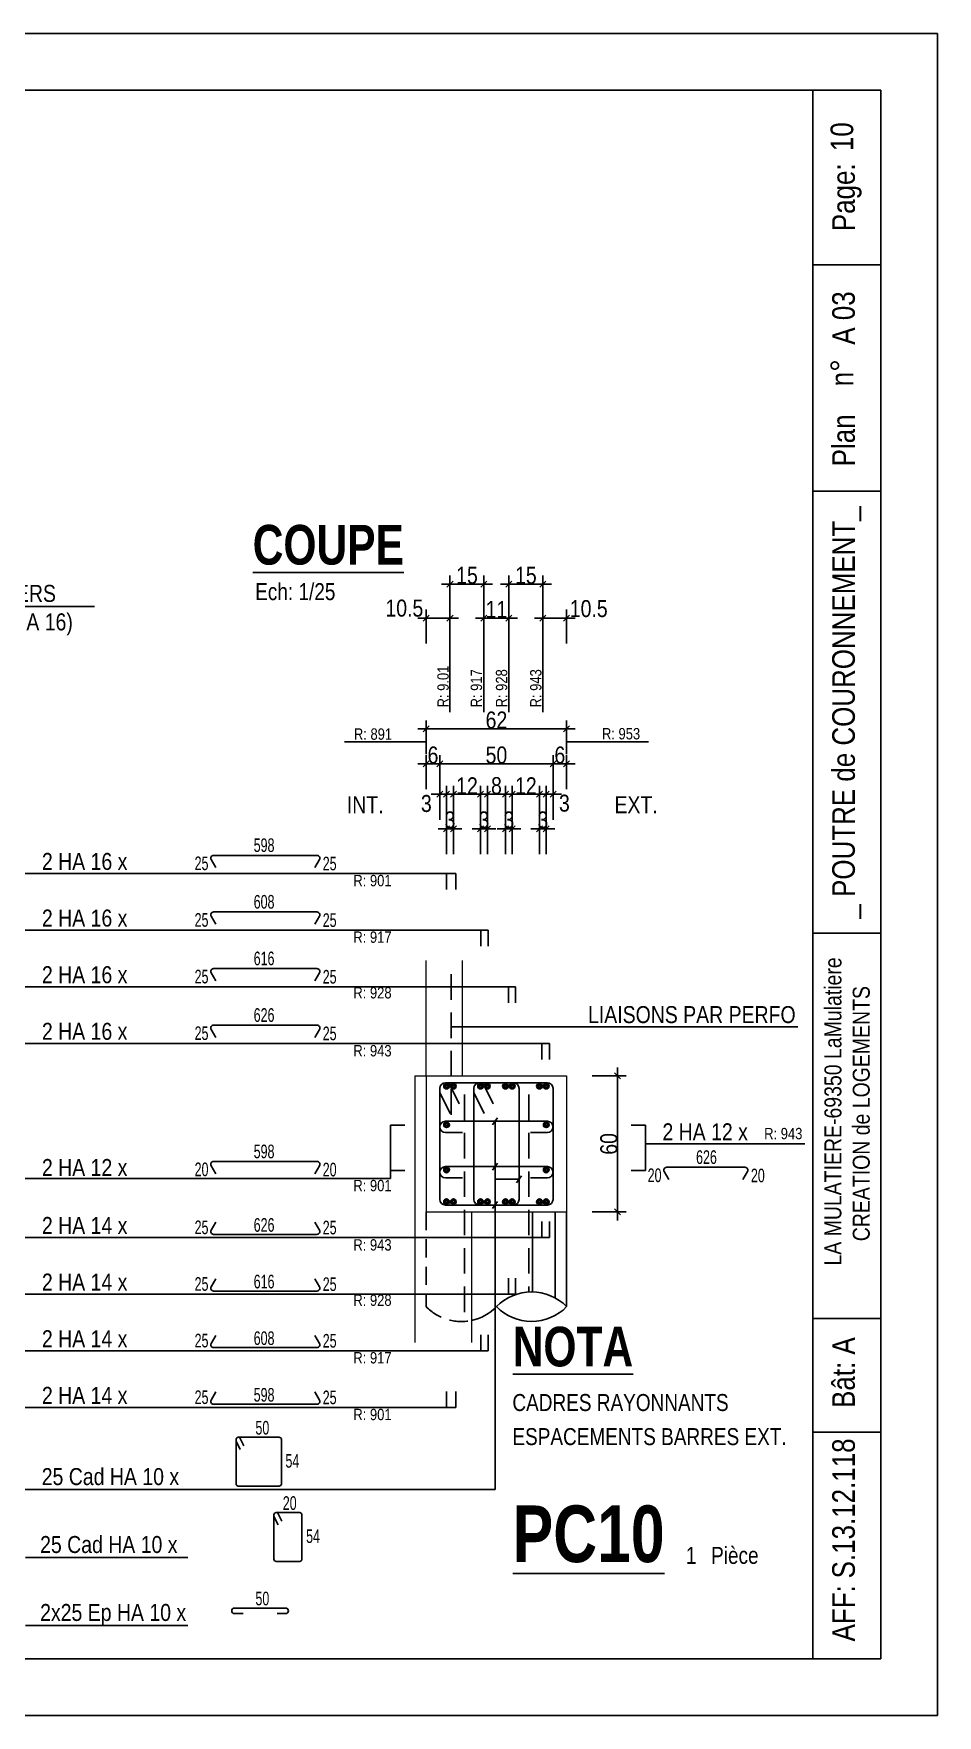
# Model space of a CAD drawing. Header units: centimetres. Extents: x 20328 to 51171, y -21855 to -16644.
# Drawn here: x 45509 to 46307, y -18525 to -17040 of the extents above; entities that cross this region are included whole.
import ezdxf
from ezdxf.enums import TextEntityAlignment as Align

# ---------------------------------------------------------------- set-up
doc = ezdxf.new("R2010")
doc.units = ezdxf.units.CM
doc.header["$LTSCALE"] = 25.4
doc.header["$PDMODE"] = 1
doc.header["$PDSIZE"] = -2
doc.linetypes.add('CACHEX2', pattern=[19.05, 12.7, -6.35])
for name, color, linetype in [('01_cote_gen', 4, 'Continuous'), ('01_fenetres', 171, 'Continuous'), ('01_linteaux', 2, 'Continuous'), ('01_murs_sup', 2, 'CACHEX2'), ('01_poch_murs', 253, 'Continuous'), ('01_texte', 230, 'Continuous'), ('AA_COTES', 2, 'Continuous')]:
    doc.layers.add(name, color=color, linetype=linetype)
doc.layers.add('01_murs_coup', color=5, linetype='Continuous', lineweight=60)
doc.styles.add('impact', font='impact.ttf')
doc.styles.add('MATTE_TXT', font='arial.ttf')
doc.styles.add('STYLE2', font='ARIALN.TTF')
doc.dimstyles.new('JB25', dxfattribs={"dimscale": 0.1, "dimtxt": 150, "dimasz": 15, "dimexe": 0.1, "dimexo": 0.1, "dimgap": 0.09, "dimtad": 1, "dimdec": 1, "dimlfac": 0.5, "dimdsep": 46, "dimtxsty": 'STYLE2', "dimblk1": 'BOND_G', "dimblk2": 'BOND_D', "dimsah": 1, "dimcen": 1.5, "dimdle": 0.01, "dimse1": 1, "dimse2": 1, "dimclrd": 4, "dimclre": 2, "dimclrt": 6, "dimazin": 2, "dimtfac": 2.333333, "dimtdec": 1, "dimtix": 1, "dimtmove": 2, "dimatfit": 3, "dimldrblk": 'BOND_G', "dimfxl": 1, "dimtolj": 1, "dimtzin": 0, "dimarcsym": 0})

# ---------------------------------------------------------------- blocks, each defined once
blk = doc.blocks.new('BOND_G')
at = {"layer": 'AA_COTES', "color": 0}
for p, q in [((0, -5), (0, 15)), ((5, 0), (-5, 0)), ((1.77, 1.77), (-1.77, -1.77))]:
    blk.add_line(p, q, dxfattribs=at)
blk = doc.blocks.new('BOND_D')
at = {"layer": 'AA_COTES', "color": 0}
for p, q in [((5, 0), (-5, 0)), ((-1.77, -1.77), (1.77, 1.77)), ((0, 5), (0, -15))]:
    blk.add_line(p, q, dxfattribs=at)
blk = doc.blocks.new('*D201')
at = {"layer": '01_cote_gen', "color": 4, "lineweight": -2, "ltscale": 3, "transparency": 16777216}
blk.add_line((46024.2, -17962.3), (46024.2, -18079.3), dxfattribs=at)
at = {"layer": 'Defpoints', "color": 0, "ltscale": 3, "transparency": 16777216}
for p in [(45919.2, -17960.8), (45919.2, -18080.8), (46024.2, -18080.8)]:
    blk.add_point(p, dxfattribs=at)
at = {"layer": '01_cote_gen', "color": 4, "lineweight": -2, "ltscale": 3, "transparency": 16777216, "xscale": 1.5, "yscale": 1.5, "zscale": 1.5}
for name, p, rotation in [('BOND_G', (46024.2, -17960.8), 90), ('BOND_D', (46024.2, -18080.8), 270)]:
    blk.add_blockref(name, p, dxfattribs=dict(at, rotation=rotation))
at = {"layer": '01_cote_gen', "color": 6, "ltscale": 3, "transparency": 16777216, "insert": (46016.6, -18020.8), "char_height": 15, "attachment_point": 5, "rotation": 90, "style": 'STYLE2'}
blk.add_mtext('\\A1;60', dxfattribs=at)
blk = doc.blocks.new('*D202')
at = {"layer": '01_cote_gen', "color": 4, "lineweight": -2, "ltscale": 3, "transparency": 16777216}
blk.add_line((45856.8, -17654.3), (45977.8, -17654.3), dxfattribs=at)
at = {"layer": 'Defpoints', "color": 0, "ltscale": 3, "transparency": 16777216}
for p in [(45979.3, -17654.3), (45855.3, -17666.7), (45979.3, -17666.7)]:
    blk.add_point(p, dxfattribs=at)
at = {"layer": '01_cote_gen', "color": 4, "lineweight": -2, "ltscale": 3, "transparency": 16777216, "xscale": 1.5, "yscale": 1.5, "zscale": 1.5, "rotation": 180}
blk.add_blockref('BOND_G', (45855.3, -17654.3), dxfattribs=at)
at = {"layer": '01_cote_gen', "color": 4, "lineweight": -2, "ltscale": 3, "transparency": 16777216, "xscale": 1.5, "yscale": 1.5, "zscale": 1.5}
blk.add_blockref('BOND_D', (45979.3, -17654.3), dxfattribs=at)
at = {"layer": '01_cote_gen', "color": 6, "ltscale": 3, "transparency": 16777216, "insert": (45917.3, -17646.6), "char_height": 15, "attachment_point": 5, "style": 'STYLE2'}
blk.add_mtext('\\A1;62', dxfattribs=at)
blk = doc.blocks.new('*D203')
at = {"layer": '01_cote_gen', "color": 4, "lineweight": -2, "ltscale": 3, "transparency": 16777216}
blk.add_line((45868.8, -17685.1), (45965.8, -17685.1), dxfattribs=at)
at = {"layer": 'Defpoints', "color": 0, "ltscale": 3, "transparency": 16777216}
for p in [(45967.3, -17685.1), (45867.3, -17733), (45967.3, -17733)]:
    blk.add_point(p, dxfattribs=at)
at = {"layer": '01_cote_gen', "color": 4, "lineweight": -2, "ltscale": 3, "transparency": 16777216, "xscale": 1.5, "yscale": 1.5, "zscale": 1.5, "rotation": 180}
blk.add_blockref('BOND_G', (45867.3, -17685.1), dxfattribs=at)
at = {"layer": '01_cote_gen', "color": 4, "lineweight": -2, "ltscale": 3, "transparency": 16777216, "xscale": 1.5, "yscale": 1.5, "zscale": 1.5}
blk.add_blockref('BOND_D', (45967.3, -17685.1), dxfattribs=at)
at = {"layer": '01_cote_gen', "color": 6, "ltscale": 3, "transparency": 16777216, "insert": (45917.3, -17677.5), "char_height": 15, "attachment_point": 5, "style": 'STYLE2'}
blk.add_mtext('\\A1;50', dxfattribs=at)
blk = doc.blocks.new('*D204')
at = {"layer": '01_cote_gen', "color": 4, "lineweight": -2, "ltscale": 3, "transparency": 16777216}
blk.add_line((45868.8, -17712.1), (45871.8, -17712.1), dxfattribs=at)
at = {"layer": 'Defpoints', "color": 0, "ltscale": 3, "transparency": 16777216}
for p in [(45873.3, -17712.1), (45873.3, -17739.7), (45867.3, -17754.8)]:
    blk.add_point(p, dxfattribs=at)
at = {"layer": '01_cote_gen', "color": 4, "lineweight": -2, "ltscale": 3, "transparency": 16777216, "xscale": 1.5, "yscale": 1.5, "zscale": 1.5, "rotation": 180}
blk.add_blockref('BOND_G', (45867.3, -17712.1), dxfattribs=at)
at = {"layer": '01_cote_gen', "color": 4, "lineweight": -2, "ltscale": 3, "transparency": 16777216, "xscale": 1.5, "yscale": 1.5, "zscale": 1.5}
blk.add_blockref('BOND_D', (45873.3, -17712.1), dxfattribs=at)
at = {"layer": '01_cote_gen', "color": 6, "ltscale": 3, "transparency": 16777216, "insert": (45855.4, -17720.3), "char_height": 15, "attachment_point": 5, "style": 'STYLE2'}
blk.add_mtext('\\A1;3', dxfattribs=at)
blk = doc.blocks.new('*D205')
at = {"layer": '01_cote_gen', "color": 4, "lineweight": -2, "ltscale": 3, "transparency": 16777216}
for p, q in [((45871.8, -17742.5), (45870.3, -17742.5)), ((45879.3, -17742.5), (45873.3, -17742.5)), ((45880.8, -17742.5), (45882.3, -17742.5))]:
    blk.add_line(p, q, dxfattribs=at)
at = {"layer": 'Defpoints', "color": 0, "ltscale": 3, "transparency": 16777216}
for p in [(45873.3, -17739.7), (45873.3, -17742.5), (45879.3, -17739.7)]:
    blk.add_point(p, dxfattribs=at)
at = {"layer": '01_cote_gen', "color": 4, "lineweight": -2, "ltscale": 3, "transparency": 16777216, "xscale": 1.5, "yscale": 1.5, "zscale": 1.5}
blk.add_blockref('BOND_D', (45873.3, -17742.5), dxfattribs=at)
at = {"layer": '01_cote_gen', "color": 4, "lineweight": -2, "ltscale": 3, "transparency": 16777216, "xscale": 1.5, "yscale": 1.5, "zscale": 1.5, "rotation": 180}
blk.add_blockref('BOND_G', (45879.3, -17742.5), dxfattribs=at)
at = {"layer": '01_cote_gen', "color": 6, "ltscale": 3, "transparency": 16777216, "insert": (45876.3, -17734.8), "char_height": 15, "attachment_point": 5, "style": 'STYLE2'}
blk.add_mtext('\\A1;3', dxfattribs=at)
blk = doc.blocks.new('*D206')
at = {"layer": '01_cote_gen', "color": 4, "lineweight": -2, "ltscale": 3, "transparency": 16777216}
blk.add_line((45880.8, -17712.1), (45901.8, -17712.1), dxfattribs=at)
at = {"layer": 'Defpoints', "color": 0, "ltscale": 3, "transparency": 16777216}
for p in [(45903.3, -17712.1), (45879.3, -17739.7), (45903.3, -17739.7)]:
    blk.add_point(p, dxfattribs=at)
at = {"layer": '01_cote_gen', "color": 4, "lineweight": -2, "ltscale": 3, "transparency": 16777216, "xscale": 1.5, "yscale": 1.5, "zscale": 1.5, "rotation": 180}
blk.add_blockref('BOND_G', (45879.3, -17712.1), dxfattribs=at)
at = {"layer": '01_cote_gen', "color": 4, "lineweight": -2, "ltscale": 3, "transparency": 16777216, "xscale": 1.5, "yscale": 1.5, "zscale": 1.5}
blk.add_blockref('BOND_D', (45903.3, -17712.1), dxfattribs=at)
at = {"layer": '01_cote_gen', "color": 6, "ltscale": 3, "transparency": 16777216, "insert": (45891.3, -17704.6), "char_height": 15, "attachment_point": 5, "style": 'STYLE2'}
blk.add_mtext('\\A1;12', dxfattribs=at)
blk = doc.blocks.new('*D207')
at = {"layer": '01_cote_gen', "color": 4, "lineweight": -2, "ltscale": 3, "transparency": 16777216}
for p, q in [((45901.8, -17742.5), (45900.3, -17742.5)), ((45909.3, -17742.5), (45903.3, -17742.5)), ((45910.8, -17742.5), (45912.3, -17742.5))]:
    blk.add_line(p, q, dxfattribs=at)
at = {"layer": 'Defpoints', "color": 0, "ltscale": 3, "transparency": 16777216}
for p in [(45903.3, -17739.7), (45903.3, -17742.5), (45909.3, -17739.7)]:
    blk.add_point(p, dxfattribs=at)
at = {"layer": '01_cote_gen', "color": 4, "lineweight": -2, "ltscale": 3, "transparency": 16777216, "xscale": 1.5, "yscale": 1.5, "zscale": 1.5}
blk.add_blockref('BOND_D', (45903.3, -17742.5), dxfattribs=at)
at = {"layer": '01_cote_gen', "color": 4, "lineweight": -2, "ltscale": 3, "transparency": 16777216, "xscale": 1.5, "yscale": 1.5, "zscale": 1.5, "rotation": 180}
blk.add_blockref('BOND_G', (45909.3, -17742.5), dxfattribs=at)
at = {"layer": '01_cote_gen', "color": 6, "ltscale": 3, "transparency": 16777216, "insert": (45906.3, -17734.8), "char_height": 15, "attachment_point": 5, "style": 'STYLE2'}
blk.add_mtext('\\A1;3', dxfattribs=at)
blk = doc.blocks.new('*D208')
at = {"layer": '01_cote_gen', "color": 4, "lineweight": -2, "ltscale": 3, "transparency": 16777216}
for p, q in [((45923.8, -17742.5), (45922.3, -17742.5)), ((45931.3, -17742.5), (45925.3, -17742.5)), ((45932.8, -17742.5), (45934.3, -17742.5))]:
    blk.add_line(p, q, dxfattribs=at)
at = {"layer": 'Defpoints', "color": 0, "ltscale": 3, "transparency": 16777216}
for p in [(45925.3, -17739.7), (45925.3, -17742.5), (45931.3, -17739.7)]:
    blk.add_point(p, dxfattribs=at)
at = {"layer": '01_cote_gen', "color": 4, "lineweight": -2, "ltscale": 3, "transparency": 16777216, "xscale": 1.5, "yscale": 1.5, "zscale": 1.5}
blk.add_blockref('BOND_D', (45925.3, -17742.5), dxfattribs=at)
at = {"layer": '01_cote_gen', "color": 4, "lineweight": -2, "ltscale": 3, "transparency": 16777216, "xscale": 1.5, "yscale": 1.5, "zscale": 1.5, "rotation": 180}
blk.add_blockref('BOND_G', (45931.3, -17742.5), dxfattribs=at)
at = {"layer": '01_cote_gen', "color": 6, "ltscale": 3, "transparency": 16777216, "insert": (45928.3, -17734.8), "char_height": 15, "attachment_point": 5, "style": 'STYLE2'}
blk.add_mtext('\\A1;3', dxfattribs=at)
blk = doc.blocks.new('*D209')
at = {"layer": '01_cote_gen', "color": 4, "lineweight": -2, "ltscale": 3, "transparency": 16777216}
for p, q in [((45953.8, -17742.5), (45952.3, -17742.5)), ((45961.3, -17742.5), (45955.3, -17742.5)), ((45962.8, -17742.5), (45964.3, -17742.5))]:
    blk.add_line(p, q, dxfattribs=at)
at = {"layer": 'Defpoints', "color": 0, "ltscale": 3, "transparency": 16777216}
for p in [(45955.3, -17739.7), (45955.3, -17742.5), (45961.3, -17739.7)]:
    blk.add_point(p, dxfattribs=at)
at = {"layer": '01_cote_gen', "color": 4, "lineweight": -2, "ltscale": 3, "transparency": 16777216, "xscale": 1.5, "yscale": 1.5, "zscale": 1.5}
blk.add_blockref('BOND_D', (45955.3, -17742.5), dxfattribs=at)
at = {"layer": '01_cote_gen', "color": 4, "lineweight": -2, "ltscale": 3, "transparency": 16777216, "xscale": 1.5, "yscale": 1.5, "zscale": 1.5, "rotation": 180}
blk.add_blockref('BOND_G', (45961.3, -17742.5), dxfattribs=at)
at = {"layer": '01_cote_gen', "color": 6, "ltscale": 3, "transparency": 16777216, "insert": (45958.3, -17734.8), "char_height": 15, "attachment_point": 5, "style": 'STYLE2'}
blk.add_mtext('\\A1;3', dxfattribs=at)
blk = doc.blocks.new('*D210')
at = {"layer": '01_cote_gen', "color": 4, "lineweight": -2, "ltscale": 3, "transparency": 16777216}
blk.add_line((45910.8, -17712.1), (45923.8, -17712.1), dxfattribs=at)
at = {"layer": 'Defpoints', "color": 0, "ltscale": 3, "transparency": 16777216}
for p in [(45925.3, -17712.1), (45909.3, -17748.3), (45925.3, -17748.3)]:
    blk.add_point(p, dxfattribs=at)
at = {"layer": '01_cote_gen', "color": 4, "lineweight": -2, "ltscale": 3, "transparency": 16777216, "xscale": 1.5, "yscale": 1.5, "zscale": 1.5, "rotation": 180}
blk.add_blockref('BOND_G', (45909.3, -17712.1), dxfattribs=at)
at = {"layer": '01_cote_gen', "color": 4, "lineweight": -2, "ltscale": 3, "transparency": 16777216, "xscale": 1.5, "yscale": 1.5, "zscale": 1.5}
blk.add_blockref('BOND_D', (45925.3, -17712.1), dxfattribs=at)
at = {"layer": '01_cote_gen', "color": 6, "ltscale": 3, "transparency": 16777216, "insert": (45917.3, -17704.5), "char_height": 15, "attachment_point": 5, "style": 'STYLE2'}
blk.add_mtext('\\A1;8', dxfattribs=at)
blk = doc.blocks.new('*D211')
at = {"layer": '01_cote_gen', "color": 4, "lineweight": -2, "ltscale": 3, "transparency": 16777216}
blk.add_line((45932.8, -17712.1), (45953.8, -17712.1), dxfattribs=at)
at = {"layer": 'Defpoints', "color": 0, "ltscale": 3, "transparency": 16777216}
for p in [(45955.3, -17712.1), (45931.3, -17747.4), (45955.3, -17747.4)]:
    blk.add_point(p, dxfattribs=at)
at = {"layer": '01_cote_gen', "color": 4, "lineweight": -2, "ltscale": 3, "transparency": 16777216, "xscale": 1.5, "yscale": 1.5, "zscale": 1.5, "rotation": 180}
blk.add_blockref('BOND_G', (45931.3, -17712.1), dxfattribs=at)
at = {"layer": '01_cote_gen', "color": 4, "lineweight": -2, "ltscale": 3, "transparency": 16777216, "xscale": 1.5, "yscale": 1.5, "zscale": 1.5}
blk.add_blockref('BOND_D', (45955.3, -17712.1), dxfattribs=at)
at = {"layer": '01_cote_gen', "color": 6, "ltscale": 3, "transparency": 16777216, "insert": (45943.3, -17704.6), "char_height": 15, "attachment_point": 5, "style": 'STYLE2'}
blk.add_mtext('\\A1;12', dxfattribs=at)
blk = doc.blocks.new('*D212')
at = {"layer": '01_cote_gen', "color": 4, "lineweight": -2, "ltscale": 3, "transparency": 16777216}
blk.add_line((45962.8, -17712.1), (45965.8, -17712.1), dxfattribs=at)
at = {"layer": 'Defpoints', "color": 0, "ltscale": 3, "transparency": 16777216}
for p in [(45967.3, -17707.6), (45967.3, -17712.1), (45961.3, -17750)]:
    blk.add_point(p, dxfattribs=at)
at = {"layer": '01_cote_gen', "color": 4, "lineweight": -2, "ltscale": 3, "transparency": 16777216, "xscale": 1.5, "yscale": 1.5, "zscale": 1.5, "rotation": 180}
blk.add_blockref('BOND_G', (45961.3, -17712.1), dxfattribs=at)
at = {"layer": '01_cote_gen', "color": 4, "lineweight": -2, "ltscale": 3, "transparency": 16777216, "xscale": 1.5, "yscale": 1.5, "zscale": 1.5}
blk.add_blockref('BOND_D', (45967.3, -17712.1), dxfattribs=at)
at = {"layer": '01_cote_gen', "color": 6, "ltscale": 3, "transparency": 16777216, "insert": (45977.3, -17720), "char_height": 15, "attachment_point": 5, "style": 'STYLE2'}
blk.add_mtext('\\A1;3', dxfattribs=at)
blk = doc.blocks.new('*D213')
at = {"layer": '01_cote_gen', "color": 4, "lineweight": -2, "ltscale": 3, "transparency": 16777216}
blk.add_line((45968.8, -17685.1), (45977.8, -17685.1), dxfattribs=at)
at = {"layer": 'Defpoints', "color": 0, "ltscale": 3, "transparency": 16777216}
for p in [(45979.3, -17676.8), (45979.3, -17685.1), (45967.3, -17692.6)]:
    blk.add_point(p, dxfattribs=at)
at = {"layer": '01_cote_gen', "color": 4, "lineweight": -2, "ltscale": 3, "transparency": 16777216, "xscale": 1.5, "yscale": 1.5, "zscale": 1.5, "rotation": 180}
blk.add_blockref('BOND_G', (45967.3, -17685.1), dxfattribs=at)
at = {"layer": '01_cote_gen', "color": 4, "lineweight": -2, "ltscale": 3, "transparency": 16777216, "xscale": 1.5, "yscale": 1.5, "zscale": 1.5}
blk.add_blockref('BOND_D', (45979.3, -17685.1), dxfattribs=at)
at = {"layer": '01_cote_gen', "color": 6, "ltscale": 3, "transparency": 16777216, "insert": (45973.3, -17677.5), "char_height": 15, "attachment_point": 5, "style": 'STYLE2'}
blk.add_mtext('\\A1;6', dxfattribs=at)
blk = doc.blocks.new('*D214')
at = {"layer": '01_cote_gen', "color": 4, "lineweight": -2, "ltscale": 3, "transparency": 16777216}
blk.add_line((45856.8, -17685.1), (45865.8, -17685.1), dxfattribs=at)
at = {"layer": 'Defpoints', "color": 0, "ltscale": 3, "transparency": 16777216}
for p in [(45855.3, -17676.8), (45867.3, -17685.1), (45867.3, -17692.6)]:
    blk.add_point(p, dxfattribs=at)
at = {"layer": '01_cote_gen', "color": 4, "lineweight": -2, "ltscale": 3, "transparency": 16777216, "xscale": 1.5, "yscale": 1.5, "zscale": 1.5, "rotation": 180}
blk.add_blockref('BOND_G', (45855.3, -17685.1), dxfattribs=at)
at = {"layer": '01_cote_gen', "color": 4, "lineweight": -2, "ltscale": 3, "transparency": 16777216, "xscale": 1.5, "yscale": 1.5, "zscale": 1.5}
blk.add_blockref('BOND_D', (45867.3, -17685.1), dxfattribs=at)
at = {"layer": '01_cote_gen', "color": 6, "ltscale": 3, "transparency": 16777216, "insert": (45861.3, -17677.5), "char_height": 15, "attachment_point": 5, "style": 'STYLE2'}
blk.add_mtext('\\A1;6', dxfattribs=at)
blk = doc.blocks.new('*D215')
at = {"layer": '01_cote_gen', "color": 4, "lineweight": -2, "ltscale": 3, "transparency": 16777216}
blk.add_line((45856.8, -17556.5), (45874.8, -17556.5), dxfattribs=at)
at = {"layer": 'Defpoints', "color": 0, "ltscale": 3, "transparency": 16777216}
for p in [(45876.3, -17556.5), (45876.3, -17577), (45855.3, -17646.8)]:
    blk.add_point(p, dxfattribs=at)
at = {"layer": '01_cote_gen', "color": 4, "lineweight": -2, "ltscale": 3, "transparency": 16777216, "xscale": 1.5, "yscale": 1.5, "zscale": 1.5, "rotation": 180}
blk.add_blockref('BOND_G', (45855.3, -17556.5), dxfattribs=at)
at = {"layer": '01_cote_gen', "color": 4, "lineweight": -2, "ltscale": 3, "transparency": 16777216, "xscale": 1.5, "yscale": 1.5, "zscale": 1.5}
blk.add_blockref('BOND_D', (45876.3, -17556.5), dxfattribs=at)
at = {"layer": '01_cote_gen', "color": 6, "ltscale": 3, "transparency": 16777216, "insert": (45836, -17547.8), "char_height": 15, "attachment_point": 5, "style": 'STYLE2'}
blk.add_mtext('\\A1;10.5', dxfattribs=at)
blk = doc.blocks.new('*D216')
at = {"layer": '01_cote_gen', "color": 4, "lineweight": -2, "ltscale": 3, "transparency": 16777216}
blk.add_line((45877.8, -17526.5), (45904.8, -17526.5), dxfattribs=at)
at = {"layer": 'Defpoints', "color": 0, "ltscale": 3, "transparency": 16777216}
for p in [(45906.3, -17526.5), (45876.3, -17586.5), (45906.3, -17586.5)]:
    blk.add_point(p, dxfattribs=at)
at = {"layer": '01_cote_gen', "color": 4, "lineweight": -2, "ltscale": 3, "transparency": 16777216, "xscale": 1.5, "yscale": 1.5, "zscale": 1.5, "rotation": 180}
blk.add_blockref('BOND_G', (45876.3, -17526.5), dxfattribs=at)
at = {"layer": '01_cote_gen', "color": 4, "lineweight": -2, "ltscale": 3, "transparency": 16777216, "xscale": 1.5, "yscale": 1.5, "zscale": 1.5}
blk.add_blockref('BOND_D', (45906.3, -17526.5), dxfattribs=at)
at = {"layer": '01_cote_gen', "color": 6, "ltscale": 3, "transparency": 16777216, "insert": (45891.3, -17518.8), "char_height": 15, "attachment_point": 5, "style": 'STYLE2'}
blk.add_mtext('\\A1;15', dxfattribs=at)
blk = doc.blocks.new('*D217')
at = {"layer": '01_cote_gen', "color": 4, "lineweight": -2, "ltscale": 3, "transparency": 16777216}
blk.add_line((45907.8, -17556.5), (45926.8, -17556.5), dxfattribs=at)
at = {"layer": 'Defpoints', "color": 0, "ltscale": 3, "transparency": 16777216}
for p in [(45928.3, -17556.5), (45906.3, -17577), (45928.3, -17577)]:
    blk.add_point(p, dxfattribs=at)
at = {"layer": '01_cote_gen', "color": 4, "lineweight": -2, "ltscale": 3, "transparency": 16777216, "xscale": 1.5, "yscale": 1.5, "zscale": 1.5, "rotation": 180}
blk.add_blockref('BOND_G', (45906.3, -17556.5), dxfattribs=at)
at = {"layer": '01_cote_gen', "color": 4, "lineweight": -2, "ltscale": 3, "transparency": 16777216, "xscale": 1.5, "yscale": 1.5, "zscale": 1.5}
blk.add_blockref('BOND_D', (45928.3, -17556.5), dxfattribs=at)
at = {"layer": '01_cote_gen', "color": 6, "ltscale": 3, "transparency": 16777216, "insert": (45917.3, -17548.9), "char_height": 15, "attachment_point": 5, "style": 'STYLE2'}
blk.add_mtext('\\A1;11', dxfattribs=at)
blk = doc.blocks.new('*D218')
at = {"layer": '01_cote_gen', "color": 4, "lineweight": -2, "ltscale": 3, "transparency": 16777216}
blk.add_line((45929.8, -17526.5), (45956.8, -17526.5), dxfattribs=at)
at = {"layer": 'Defpoints', "color": 0, "ltscale": 3, "transparency": 16777216}
for p in [(45958.3, -17526.5), (45928.3, -17579.6), (45958.3, -17586.5)]:
    blk.add_point(p, dxfattribs=at)
at = {"layer": '01_cote_gen', "color": 4, "lineweight": -2, "ltscale": 3, "transparency": 16777216, "xscale": 1.5, "yscale": 1.5, "zscale": 1.5, "rotation": 180}
blk.add_blockref('BOND_G', (45928.3, -17526.5), dxfattribs=at)
at = {"layer": '01_cote_gen', "color": 4, "lineweight": -2, "ltscale": 3, "transparency": 16777216, "xscale": 1.5, "yscale": 1.5, "zscale": 1.5}
blk.add_blockref('BOND_D', (45958.3, -17526.5), dxfattribs=at)
at = {"layer": '01_cote_gen', "color": 6, "ltscale": 3, "transparency": 16777216, "insert": (45943.3, -17518.8), "char_height": 15, "attachment_point": 5, "style": 'STYLE2'}
blk.add_mtext('\\A1;15', dxfattribs=at)
blk = doc.blocks.new('*D219')
at = {"layer": '01_cote_gen', "color": 4, "lineweight": -2, "ltscale": 3, "transparency": 16777216}
blk.add_line((45959.8, -17556.5), (45977.8, -17556.5), dxfattribs=at)
at = {"layer": 'Defpoints', "color": 0, "ltscale": 3, "transparency": 16777216}
for p in [(45958.3, -17539.5), (45979.3, -17556.5), (45979.3, -17646.8)]:
    blk.add_point(p, dxfattribs=at)
at = {"layer": '01_cote_gen', "color": 4, "lineweight": -2, "ltscale": 3, "transparency": 16777216, "xscale": 1.5, "yscale": 1.5, "zscale": 1.5, "rotation": 180}
blk.add_blockref('BOND_G', (45958.3, -17556.5), dxfattribs=at)
at = {"layer": '01_cote_gen', "color": 4, "lineweight": -2, "ltscale": 3, "transparency": 16777216, "xscale": 1.5, "yscale": 1.5, "zscale": 1.5}
blk.add_blockref('BOND_D', (45979.3, -17556.5), dxfattribs=at)
at = {"layer": '01_cote_gen', "color": 6, "ltscale": 3, "transparency": 16777216, "insert": (45998.8, -17548.2), "char_height": 15, "attachment_point": 5, "style": 'STYLE2'}
blk.add_mtext('\\A1;10.5', dxfattribs=at)

msp = doc.modelspace()

# ---------------------------------------------------------------- linework, layer by layer
at = {"layer": '01_fenetres', "ltscale": 30}
for p, q in [((44256.6, -17090.41), (46256.6, -17090.41)), ((46196.6, -17090.41), (46196.6, -18475.41)), ((46256.6, -17090.41), (46256.6, -18475.41)), ((46256.6, -17090.41), (46256.6, -18475.41)), ((46256.6, -17244.54), (46196.6, -17244.54)), ((46256.6, -17444.54), (46196.6, -17444.54)), ((46196.6, -17834.74), (46256.6, -17834.74)), ((46196.6, -18174.91), (46256.6, -18174.91)), ((46196.6, -18275.41), (46256.6, -18275.41)), ((44256.6, -18475.41), (46256.6, -18475.41))]:
    msp.add_line(p, q, dxfattribs=at)
at = {"layer": '01_linteaux'}
for p, q in [((45665.4, -17769.75), (45669.49, -17776.83)), ((45667.57, -17766), (45758.84, -17766)), ((45761, -17769.75), (45756.92, -17776.83)), ((45665.4, -17819.75), (45669.49, -17826.83)), ((45667.57, -17816), (45758.84, -17816)), ((45761, -17819.75), (45756.92, -17826.83)), ((45665.4, -17869.75), (45669.49, -17876.83)), ((45667.57, -17866), (45758.84, -17866)), ((45761, -17869.75), (45756.92, -17876.83)), ((45665.4, -17919.75), (45669.49, -17926.83)), ((45667.57, -17916), (45758.84, -17916)), ((45761, -17919.75), (45756.92, -17926.83)), ((45872.28, -17966.82), (45962.28, -17966.82)), ((45875.2, -17966.82), (45884.29, -17985.49)), ((45905.2, -17966.82), (45914.29, -17985.49)), ((45867.28, -17971.82), (45867.28, -18069.82)), ((45867.28, -17975.36), (45876.37, -17994.03)), ((45897.28, -17971.82), (45897.28, -18069.82)), ((45897.28, -17975.36), (45906.37, -17994.03)), ((45937.28, -17971.82), (45937.28, -18069.82)), ((45967.28, -17971.82), (45967.28, -18069.82)), ((45962.28, -18000.82), (45872.28, -18000.82)), ((45887.28, -18010.82), (45872.28, -18010.82)), ((45962.28, -18010.82), (45947.28, -18010.82)), ((45665.4, -18040.02), (45669.49, -18047.09)), ((45667.57, -18036.27), (45758.84, -18036.27)), ((45761, -18040.02), (45756.92, -18047.09)), ((45962.28, -18040.82), (45872.28, -18040.82)), ((46067.57, -18041.47), (46136.89, -18041.47)), ((45887.28, -18050.82), (45872.28, -18050.82)), ((45962.28, -18050.82), (45947.28, -18050.82)), ((46065.4, -18045.22), (46069.49, -18052.29)), ((46139.06, -18045.22), (46134.97, -18052.29)), ((45872.28, -18074.82), (45962.28, -18074.82)), ((45979.28, -18164.52), (45979.28, -18080.82)), ((45665.4, -18096.94), (45669.49, -18089.86)), ((45667.57, -18100.69), (45758.84, -18100.69)), ((45761, -18096.94), (45756.92, -18089.86)), ((45665.4, -18146.94), (45669.49, -18139.86)), ((45761, -18146.94), (45756.92, -18139.86)), ((45667.57, -18150.69), (45758.84, -18150.69)), ((45665.4, -18196.94), (45669.49, -18189.86)), ((45761, -18196.94), (45756.92, -18189.86)), ((45667.57, -18200.69), (45758.84, -18200.69)), ((45665.4, -18246.94), (45669.49, -18239.86)), ((45761, -18246.94), (45756.92, -18239.86)), ((45667.57, -18250.69), (45758.84, -18250.69)), ((45689.39, -18279.81), (45725.39, -18279.81)), ((45690.56, -18279.81), (45694.19, -18287.27)), ((45687.39, -18281.81), (45687.39, -18321.01)), ((45687.39, -18283.22), (45691.03, -18290.69)), ((45727.39, -18281.81), (45727.39, -18321.01)), ((45689.39, -18323.01), (45725.39, -18323.01)), ((45720.88, -18348.32), (45720.88, -18387.52)), ((45720.88, -18349.74), (45724.51, -18357.2)), ((45722.88, -18346.32), (45743.62, -18346.32)), ((45724.04, -18346.32), (45727.68, -18353.79)), ((45745.62, -18348.32), (45745.62, -18387.52)), ((45722.88, -18389.52), (45743.62, -18389.52)), ((45731.09, -18430.61), (45686.09, -18430.61)), ((45693.59, -18435.61), (45686.09, -18435.61)), ((45731.09, -18435.61), (45723.59, -18435.61))]:
    msp.add_line(p, q, dxfattribs=at)
at = {"layer": '01_linteaux', "const_width": 3}
for points in [[(45872.03, -17969.82, 1), (45874.53, -17969.82, 1)], [(45878.03, -17969.82, 1), (45880.53, -17969.82, 1)], [(45902.03, -17969.82, 1), (45904.53, -17969.82, 1)], [(45908.03, -17969.82, 1), (45910.53, -17969.82, 1)], [(45924.03, -17969.82, 1), (45926.53, -17969.82, 1)], [(45930.03, -17969.82, 1), (45932.53, -17969.82, 1)], [(45954.03, -17969.82, 1), (45956.53, -17969.82, 1)], [(45960.03, -17969.82, 1), (45962.53, -17969.82, 1)], [(45872.03, -18003.82, 1), (45874.53, -18003.82, 1)], [(45960.03, -18003.82, 1), (45962.53, -18003.82, 1)], [(45872.03, -18043.82, 1), (45874.53, -18043.82, 1)], [(45960.03, -18043.82, 1), (45962.53, -18043.82, 1)], [(45872.03, -18071.82, -1), (45874.53, -18071.82, -1)], [(45878.03, -18071.82, -1), (45880.53, -18071.82, -1)], [(45902.03, -18071.82, -1), (45904.53, -18071.82, -1)], [(45908.03, -18071.82, -1), (45910.53, -18071.82, -1)], [(45924.03, -18071.82, -1), (45926.53, -18071.82, -1)], [(45930.03, -18071.82, -1), (45932.53, -18071.82, -1)], [(45954.03, -18071.82, -1), (45956.53, -18071.82, -1)], [(45960.03, -18071.82, -1), (45962.53, -18071.82, -1)]]:
    msp.add_lwpolyline(points, format="xyb", close=True, dxfattribs=at)
at = {"layer": '01_linteaux'}
for centre in [(45873.28, -17969.82), (45879.28, -17969.82), (45903.28, -17969.82), (45909.28, -17969.82), (45925.28, -17969.82), (45931.28, -17969.82), (45955.28, -17969.82), (45961.28, -17969.82), (45873.28, -18003.82), (45961.28, -18003.82), (45873.28, -18043.82), (45961.28, -18043.82), (45873.28, -18071.82), (45879.28, -18071.82), (45903.28, -18071.82), (45909.28, -18071.82), (45925.28, -18071.82), (45931.28, -18071.82), (45955.28, -18071.82), (45961.28, -18071.82)]:
    msp.add_circle(centre, 2.5, dxfattribs=at)
for centre, radius, start, end in [((45667.57, -17768.5), 2.5, 90, 210), ((45758.84, -17768.5), 2.5, 330, 90), ((45667.57, -17818.5), 2.5, 90, 210), ((45758.84, -17818.5), 2.5, 330, 90), ((45667.57, -17868.5), 2.5, 90, 210), ((45758.84, -17868.5), 2.5, 330, 90), ((45667.57, -17918.5), 2.5, 90, 210), ((45758.84, -17918.5), 2.5, 330, 90), ((45872.28, -17971.82), 5, 90, 180), ((45902.28, -17971.82), 5, 90, 180), ((45932.28, -17971.82), 5, 0, 90), ((45962.28, -17971.82), 5, 0, 90), ((45872.28, -18005.82), 5, 90, 270), ((45962.28, -18005.82), 5, 270, 90), ((45667.57, -18038.77), 2.5, 90, 210), ((45758.84, -18038.77), 2.5, 330, 90), ((45872.28, -18045.82), 5, 90, 270), ((45962.28, -18045.82), 5, 270, 90), ((46067.57, -18043.97), 2.5, 90, 210), ((46136.89, -18043.97), 2.5, 330, 90), ((45872.28, -18069.82), 5, 180, 270), ((45902.28, -18069.82), 5, 180, 270), ((45932.28, -18069.82), 5, 270, 0), ((45962.28, -18069.82), 5, 270, 0), ((45667.57, -18098.19), 2.5, 150, 270), ((45758.84, -18098.19), 2.5, 270, 30), ((45667.57, -18148.19), 2.5, 150, 270), ((45758.84, -18148.19), 2.5, 270, 30), ((45948.28, -18194.66), 43.24, 44.19387, 135.80613), ((45886.28, -18134.38), 43.24, 282.01437, 315.80613), ((45948.28, -18134.38), 43.24, 224.19387, 315.80613), ((45667.57, -18198.19), 2.5, 150, 270), ((45758.84, -18198.19), 2.5, 270, 30), ((45667.57, -18248.19), 2.5, 150, 270), ((45758.84, -18248.19), 2.5, 270, 30), ((45689.39, -18281.81), 2, 90, 180), ((45725.39, -18281.81), 2, 0, 90), ((45689.39, -18321.01), 2, 180, 270), ((45725.39, -18321.01), 2, 270, 0), ((45722.88, -18348.32), 2, 90, 180), ((45743.62, -18348.32), 2, 0, 90), ((45722.88, -18387.52), 2, 180, 270), ((45743.62, -18387.52), 2, 270, 0), ((45686.09, -18433.11), 2.5, 90, 270), ((45731.09, -18433.11), 2.5, 270, 90)]:
    msp.add_arc(centre, radius, start, end, dxfattribs=at)
at = {"layer": '01_murs_coup', "linetype": 'Continuous', "lineweight": 5}
for p, q in [((45855.28, -17960.82), (45855.28, -17858.84)), ((45887.28, -17960.82), (45887.28, -17858.84)), ((45845.28, -17960.82), (45979.28, -17960.82)), ((45845.28, -17960.82), (45845.28, -18196.23)), ((45855.28, -17960.82), (45855.28, -18080.82)), ((45979.28, -17960.82), (45979.28, -18080.82)), ((45855.28, -18080.82), (45979.28, -18080.82)), ((45895.28, -18080.82), (45895.28, -18196.23))]:
    msp.add_line(p, q, dxfattribs=at)
at = {"layer": '01_murs_sup', "ltscale": 0.07}
for p, q in [((45877.46, -17870.9), (45877.46, -18000.82)), ((45889, -17977.3), (45889, -18177.54)), ((45945.84, -17977.3), (45945.84, -18151.5))]:
    msp.add_line(p, q, dxfattribs=at)
at = {"layer": '01_murs_sup', "ltscale": 0.05}
msp.add_line((45855.28, -18080.82), (45855.28, -18164.52), dxfattribs=at)
msp.add_arc((45886.28, -18134.38), 43.24, 224.19387, 282.01437, dxfattribs=at)
at = {"layer": '01_poch_murs'}
for p, q in [((45949.28, -18080.82), (45949.28, -18151.44)), ((45969.28, -18080.82), (45969.28, -18156.87))]:
    msp.add_line(p, q, dxfattribs=at)
at = {"layer": '01_texte', "ltscale": 30}
for p, q in [((44206.6, -17040.41), (46306.6, -17040.41)), ((46306.6, -17040.41), (46306.6, -18525.41)), ((45315.81, -17782.06), (45881.42, -17782.06)), ((45873.11, -17782.06), (45873.11, -17796.14)), ((45881.42, -17782.06), (45881.42, -17796.14)), ((45315.81, -17832.06), (45910.04, -17832.06)), ((45903.58, -17832.06), (45903.58, -17846.14)), ((45910.04, -17832.06), (45910.04, -17846.14)), ((45315.81, -17882.06), (45934.14, -17882.06)), ((45927.86, -17882.06), (45927.86, -17896.14)), ((45934.14, -17882.06), (45934.14, -17896.14)), ((45315.81, -17932.06), (45964.05, -17932.06)), ((45957.31, -17932.06), (45957.31, -17946.14)), ((45964.05, -17932.06), (45964.05, -17946.14)), ((45823.67, -18051.35), (45823.67, -18004.37)), ((45823.67, -18004.37), (45836.46, -18004.37)), ((46049.04, -18004.37), (46036.25, -18004.37)), ((46049.04, -18044.43), (46049.04, -18004.37)), ((46049.04, -18020.82), (46189.62, -18020.82)), ((45355.74, -18051.35), (45823.67, -18051.35)), ((45823.67, -18044.43), (45836.46, -18044.43)), ((46049.04, -18044.43), (46036.25, -18044.43)), ((45957.31, -18103.5), (45957.31, -18089.42)), ((45964.05, -18103.5), (45964.05, -18089.42)), ((45315.81, -18103.5), (45964.05, -18103.5)), ((45927.86, -18153.5), (45927.86, -18139.42)), ((45934.14, -18153.5), (45934.14, -18139.42)), ((45315.81, -18153.5), (45934.14, -18153.5)), ((45903.58, -18203.5), (45903.58, -18189.42)), ((45910.04, -18203.5), (45910.04, -18189.42)), ((45315.81, -18203.5), (45910.04, -18203.5)), ((45873.11, -18253.5), (45873.11, -18239.42)), ((45881.42, -18253.5), (45881.42, -18239.42)), ((45315.81, -18253.5), (45881.42, -18253.5)), ((44206.6, -18525.41), (46306.6, -18525.41))]:
    msp.add_line(p, q, dxfattribs=at)
at = {"layer": '01_texte'}
for p, q in [((45421.67, -17546.18), (45562.45, -17546.18)), ((45876.28, -17576.98), (45876.28, -17639.61)), ((45906.28, -17576.98), (45906.28, -17639.61)), ((45928.28, -17576.98), (45928.28, -17639.61)), ((45958.28, -17576.98), (45958.28, -17639.61)), ((45783.15, -17665.75), (45855.28, -17665.75)), ((45979.28, -17665.75), (46051.42, -17665.75)), ((45877.46, -17917.3), (46183.48, -17917.3))]:
    msp.add_line(p, q, dxfattribs=at)
at = {"layer": '01_texte', "linetype": 'Continuous'}
for p, q in [((45918.19, -17997.71), (45913.94, -18003.93)), ((45916.07, -18326.08), (45916.07, -18000.82)), ((45918.19, -18037.71), (45913.94, -18043.93)), ((45937.28, -18052.04), (45916.07, -18052.04)), ((45939.41, -18048.93), (45935.16, -18055.14)), ((45918.19, -18071.71), (45913.94, -18077.93)), ((45389.81, -18326.08), (45916.07, -18326.08)), ((45501.58, -18386.05), (45644.69, -18386.05)), ((45501.58, -18446.05), (45644.69, -18446.05))]:
    msp.add_line(p, q, dxfattribs=at)

# ---------------------------------------------------------------- texts
at = {"layer": '01_texte', "style": 'STYLE2'}
for s, height, p in [('10', 20, (46232.31, -17144.15)), ('Page:', 20, (46233.75, -17214.83)), (' A 03', 20, (46233.75, -17321.47)), ('n%%D', 20, (46232.31, -17351.81)), ('Plan', 20, (46233.75, -17422.5)), (' _ POUTRE de COURONNEMENT_', 20, (46233.75, -17828.23)), ('R: 9.01', 10, (45875.15, -17635.39)), ('R: 917', 10, (45904.57, -17635.39)), ('R: 928', 10, (45926.83, -17635.39)), ('R: 943', 10, (45957.04, -17635.39)), ('LA MULATIERE-69350 LaMulatiere', 15, (46221.88, -18128.22)), ('CREATION de LOGEMENTS', 15, (46246.88, -18106.73)), ('Bât: A', 20, (46233.75, -18253.95)), ('S.13.12.118', 20, (46233.75, -18404.45)), ('AFF:', 20, (46233.75, -18460.12))]:
    msp.add_text(s, height=height, rotation=90, dxfattribs=at).set_placement(p)
at = {"layer": '01_texte', "style": 'impact'}
for s, height, p in [('%%UCOUPE', 35, (45702.11, -17519.74)), ('%%UNOTA', 35, (45931.67, -18227.77)), ('%%UPC10', 50, (45931.67, -18405.09))]:
    msp.add_text(s, height=height, dxfattribs=at).set_placement(p, align=Align.BOTTOM_LEFT)
at = {"layer": '01_texte', "style": 'STYLE2'}
for s, height, p in [('ACIERS', 15, (45464.43, -17542.18)), ('(U HA 16)', 15, (45466.95, -17567.34)), ('R: 891', 10, (45791.45, -17663.91)), ('R: 953', 10, (46010.44, -17663.59)), ('INT.', 15, (45785.25, -17728.82)), ('EXT.', 15, (46021.49, -17728.82)), ('R: 901', 10, (45790.98, -17793.29)), ('R: 917', 10, (45790.98, -17843.21)), ('R: 928', 10, (45790.98, -17892.35)), ('LIAISONS PAR PERFO', 15, (45998.16, -17914.12)), ('R: 943', 10, (45790.98, -17943.52)), ('R: 943', 10, (46153.68, -18016.69)), ('R: 901', 10, (45790.98, -18062.57)), ('R: 943', 10, (45790.98, -18114.96)), ('R: 928', 10, (45790.98, -18163.79)), ('R: 917', 10, (45790.98, -18214.65)), ('R: 901', 10, (45790.98, -18264.73)), ('25 Cad HA 10 x', 15, (45515.84, -18322.08)), ('25 Cad HA 10 x', 15, (45514.41, -18382.05)), ('2x25 Ep HA 10 x', 15, (45514.41, -18442.05))]:
    msp.add_text(s, height=height, dxfattribs=at).set_placement(p)
at = {"layer": '01_texte', "style": 'MATTE_TXT', "width": 0.8}
for s, p in [('Ech: 1/25', (45739.72, -17545.15)), ('1', (46089.29, -18396.13)), ('Pièce', (46127.81, -18396.13))]:
    msp.add_text(s, height=15, dxfattribs=at).set_placement(p, align=Align.BOTTOM_CENTER)
at = {"layer": '01_texte', "style": 'STYLE2', "width": 0.8}
for s, p in [('598', (45721.32, -17763.02)), ('25', (45663.06, -17779.03)), ('25', (45776.16, -17779.22)), ('608', (45721.32, -17813.02)), ('25', (45663.06, -17829.03)), ('25', (45776.16, -17829.22)), ('616', (45721.32, -17863.02)), ('25', (45663.06, -17879.03)), ('25', (45776.16, -17879.22)), ('626', (45721.32, -17913.02)), ('25', (45663.06, -17929.03)), ('25', (45776.16, -17929.22)), ('598', (45721.32, -18033.46)), ('626', (46111.92, -18038.48)), ('20', (45663.06, -18049.29)), ('20', (45776.16, -18049.48)), ('20', (46063.06, -18054.49)), ('20', (46154.22, -18054.68)), ('626', (45721.32, -18098.36)), ('25', (45663.06, -18100.47)), ('25', (45776.16, -18100.66)), ('25', (45663.06, -18150.47)), ('616', (45721.32, -18148.36)), ('25', (45776.16, -18150.66)), ('25', (45663.06, -18200.47)), ('608', (45721.32, -18198.36)), ('25', (45776.16, -18200.66)), ('25', (45663.06, -18250.47)), ('598', (45721.32, -18248.36)), ('25', (45776.16, -18250.66)), ('50', (45716.75, -18277.43)), ('54', (45743.26, -18306.67)), ('20', (45740.91, -18343.94)), ('54', (45761.49, -18373.18)), ('50', (45716.75, -18428.23))]:
    msp.add_text(s, height=12, dxfattribs=at).set_placement(p, align=Align.RIGHT)
at = {"layer": '01_texte', "style": 'STYLE2'}
for s, p in [('2 HA 16 x', (45591.47, -17778.89)), ('2 HA 16 x', (45591.47, -17828.89)), ('2 HA 16 x', (45591.47, -17878.89)), ('2 HA 16 x', (45591.47, -17928.89)), ('2 HA 12 x', (46139.3, -18017.64)), ('2 HA 12 x', (45591.47, -18049.15)), ('2 HA 14 x', (45591.47, -18100.33)), ('2 HA 14 x', (45591.47, -18150.33)), ('2 HA 14 x', (45591.47, -18200.33)), ('2 HA 14 x', (45591.47, -18250.33))]:
    msp.add_text(s, height=15, dxfattribs=at).set_placement(p, align=Align.RIGHT)
at = {"layer": '01_texte', "style": 'MATTE_TXT', "width": 0.8}
for s, p in [('CADRES RAYONNANTS', (45931.39, -18261.17)), ('ESPACEMENTS BARRES EXT.', (45931.39, -18291.28))]:
    msp.add_text(s, height=15, dxfattribs=at).set_placement(p, align=Align.BOTTOM_LEFT)

# ---------------------------------------------------------------- dimensions: what is measured, and where the dimension line sits
at = {"layer": '01_cote_gen', "ltscale": 3}
for base, p1, p2, picture, middle in [((45906.28, -17526.47), (45876.28, -17586.49), (45906.28, -17586.49), '*D216', (45891.28, -17518.8)), ((45958.28, -17526.47), (45928.28, -17579.58), (45958.28, -17586.49), '*D218', (45943.28, -17518.8)), ((45928.28, -17556.47), (45906.28, -17576.98), (45928.28, -17576.98), '*D217', (45917.28, -17548.93)), ((45979.28, -17654.31), (45855.28, -17666.72), (45979.28, -17666.72), '*D202', (45917.28, -17646.64)), ((45867.28, -17685.14), (45855.28, -17676.81), (45867.28, -17692.64), '*D214', (45861.28, -17677.47)), ((45967.28, -17685.14), (45867.28, -17733.02), (45967.28, -17733.02), '*D203', (45917.28, -17677.47)), ((45979.28, -17685.14), (45967.28, -17692.64), (45979.28, -17676.81), '*D213', (45973.28, -17677.47)), ((45903.28, -17712.14), (45879.28, -17739.67), (45903.28, -17739.67), '*D206', (45891.28, -17704.6)), ((45925.28, -17712.14), (45909.28, -17748.25), (45925.28, -17748.25), '*D210', (45917.28, -17704.48)), ((45955.28, -17712.14), (45931.28, -17747.43), (45955.28, -17747.43), '*D211', (45943.28, -17704.6)), ((45873.28, -17742.51), (45879.28, -17739.67), (45873.28, -17739.67), '*D205', (45876.28, -17734.85)), ((45903.28, -17742.51), (45909.28, -17739.67), (45903.28, -17739.67), '*D207', (45906.28, -17734.85)), ((45925.28, -17742.51), (45931.28, -17739.67), (45925.28, -17739.67), '*D208', (45928.28, -17734.85)), ((45955.28, -17742.51), (45961.28, -17739.67), (45955.28, -17739.67), '*D209', (45958.28, -17734.85))]:
    dim = msp.add_linear_dim(base=base, p1=p1, p2=p2, dimstyle='JB25', dxfattribs=at)
    dim.commit()
    dim.dimension.update_dxf_attribs({"geometry": picture, "text_midpoint": middle})
for base, p1, p2, picture, middle in [((45876.28, -17556.47), (45855.28, -17646.81), (45876.28, -17576.98), '*D215', (45836.01, -17547.82)), ((45979.28, -17556.47), (45958.28, -17539.45), (45979.28, -17646.81), '*D219', (45998.76, -17548.21)), ((45873.28, -17712.14), (45867.28, -17754.77), (45873.28, -17739.67), '*D204', (45855.41, -17720.28)), ((45967.28, -17712.14), (45961.28, -17750.01), (45967.28, -17707.64), '*D212', (45977.26, -17720.03))]:
    dim = msp.add_linear_dim(base=base, p1=p1, p2=p2, dimstyle='JB25', dxfattribs=at)
    dim.commit()
    dim.dimension.update_dxf_attribs({"geometry": picture, "text_midpoint": middle, "dimtype": 160})
dim = msp.add_linear_dim(base=(46024.24, -18080.82), p1=(45919.21, -17960.82), p2=(45919.21, -18080.82), angle=90, dimstyle='JB25', dxfattribs=at)
dim.commit()
dim.dimension.update_dxf_attribs({"geometry": '*D201', "text_midpoint": (46016.57, -18020.82)})

doc.saveas('drawing.dxf')
